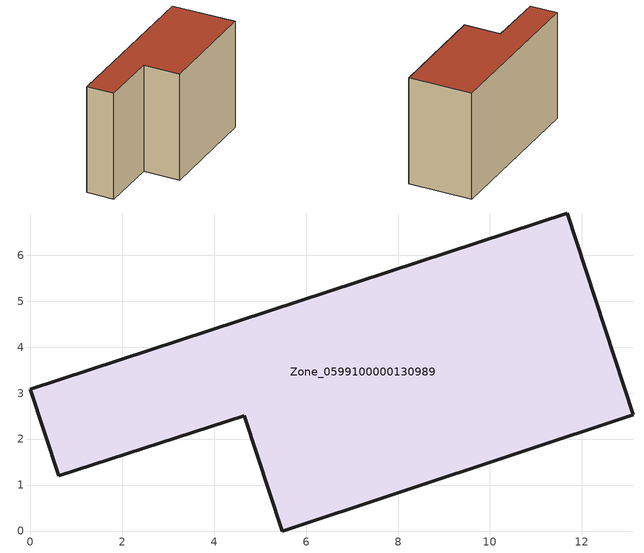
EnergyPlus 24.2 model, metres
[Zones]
Zone_0599100000130989
 floor ground (C_G): 4.66,2.51 0.62,1.2 0,3.08 11.68,6.92 13.12,2.53 5.48,0 z0
 wall outside (C_F): 11.68,6.92 0,3.08 0.62,1.2 4.66,2.51 5.48,0 13.12,2.53 11.68,6.92 z0:7.86
 roof outside (C_R): 5.48,0 13.12,2.53 11.68,6.92 0,3.08 0.62,1.2 4.66,2.51 z7.86
[BUILDING]
Pand.0599100000130989: North Axis=0; Terrain=City; Loads Convergence Tolerance Value=0.04; Temperature Convergence Tolerance Value=0.4; Solar Distribution=FullExterior; Maximum Number of Warmup Days=25; Minimum Number of Warmup Days=1
[Site:Location]
Rotterdam.The.Hague.AP_ZH_NLD Design_Conditions: Latitude=51.96; Longitude=4.45; Time Zone=1; Elevation=-4.5
[SITE:GROUNDTEMPERATURE:BUILDINGSURFACE]
18, 18, 18, 18, 18, 18, 18, 18, 18, 18, 18, 18
[MATERIAL] Thermal Absorptance=0.9; Solar Absorptance=0.7; Visible Absorptance=0.7
Name | Roughness | Thickness | Conductivity | Density | Specific Heat
G.TI.1946 | MediumSmooth | 0.15 | 1 | 540 | 1210
F.TI.1946 | Rough | 0.3 | 0.857143 | 1920 | 840
R.TI.1946 | MediumRough | 0.2 | 0.1 | 1500 | 1000
[CONSTRUCTION]
C_G: G.TI.1946
C_F: F.TI.1946
C_R: R.TI.1946
[ZONE]
Zone_0599100000130989: Type=1; Multiplier=1; Ceiling Height=Autocalculate; Volume=Autocalculate; Floor Area=autocalculate; Part of Total Floor Area=Yes
[ZONEINFILTRATION:DESIGNFLOWRATE]
Infil_Zone_0599100000130989: Zone or ZoneList or Space or SpaceList=Zone_0599100000130989; Schedule=AlwaysOn; Design Flow Rate Calculation Method=Flow/Area; Flow Rate per Floor Area=0.003; Constant Term Coefficient=1; Temperature Term Coefficient=0; Velocity Term Coefficient=0; Velocity Squared Term Coefficient=0
[HVACTEMPLATE:ZONE:IDEALLOADSAIRSYSTEM]
Zone_0599100000130989: Maximum Heating Supply Air Temperature=50; Minimum Cooling Supply Air Temperature=13; Maximum Heating Supply Air Humidity Ratio=0.0156; Minimum Cooling Supply Air Humidity Ratio=0.0077; Heating Limit=NoLimit; Cooling Limit=NoLimit; Dehumidification Control Type=ConstantSensibleHeatRatio; Cooling Sensible Heat Ratio=0.7; Dehumidification Setpoint=60; Humidification Control Type=None; Humidification Setpoint=30; Outdoor Air Method=None; Outdoor Air Flow Rate per Person=0.00944; Outdoor Air Flow Rate per Zone Floor Area=0; Outdoor Air Flow Rate per Zone=0; Demand Controlled Ventilation Type=None; Outdoor Air Economizer Type=NoEconomizer; Heat Recovery Type=None; Sensible Heat Recovery Effectiveness=0.7; Latent Heat Recovery Effectiveness=0.65
[ZONECONTROL:THERMOSTAT]
ThermostatControl_Zone_0599100000130989: Zone or ZoneList=Zone_0599100000130989; Control Type Schedule=DualSetpointControlType; Control 1=Thermostat_Zone_0599100000130989; Temperature Difference Between Cutout And Setpoint=0
[THERMOSTATSETPOINT:DUALSETPOINT]
Thermostat_Zone_0599100000130989: Heating Setpoint Temperature Schedule=HeatingSetpoint_Zone_0599100000130989; Cooling Setpoint Temperature Schedule=CoolingSetpoint_Zone_0599100000130989
[SCHEDULE:COMPACT]
HeatingSetpoint_Zone_0599100000130989: Through: 12/31, For: AllDays, Until: 24:00, 21
CoolingSetpoint_Zone_0599100000130989: Through: 12/31, For: AllDays, Until: 24:00, 24
DualSetpointControlType: Through: 12/31, For: AllDays, Until: 24:00, 4
AlwaysOn: Through: 12/31, For: AllDays, Until: 24:00, 1
